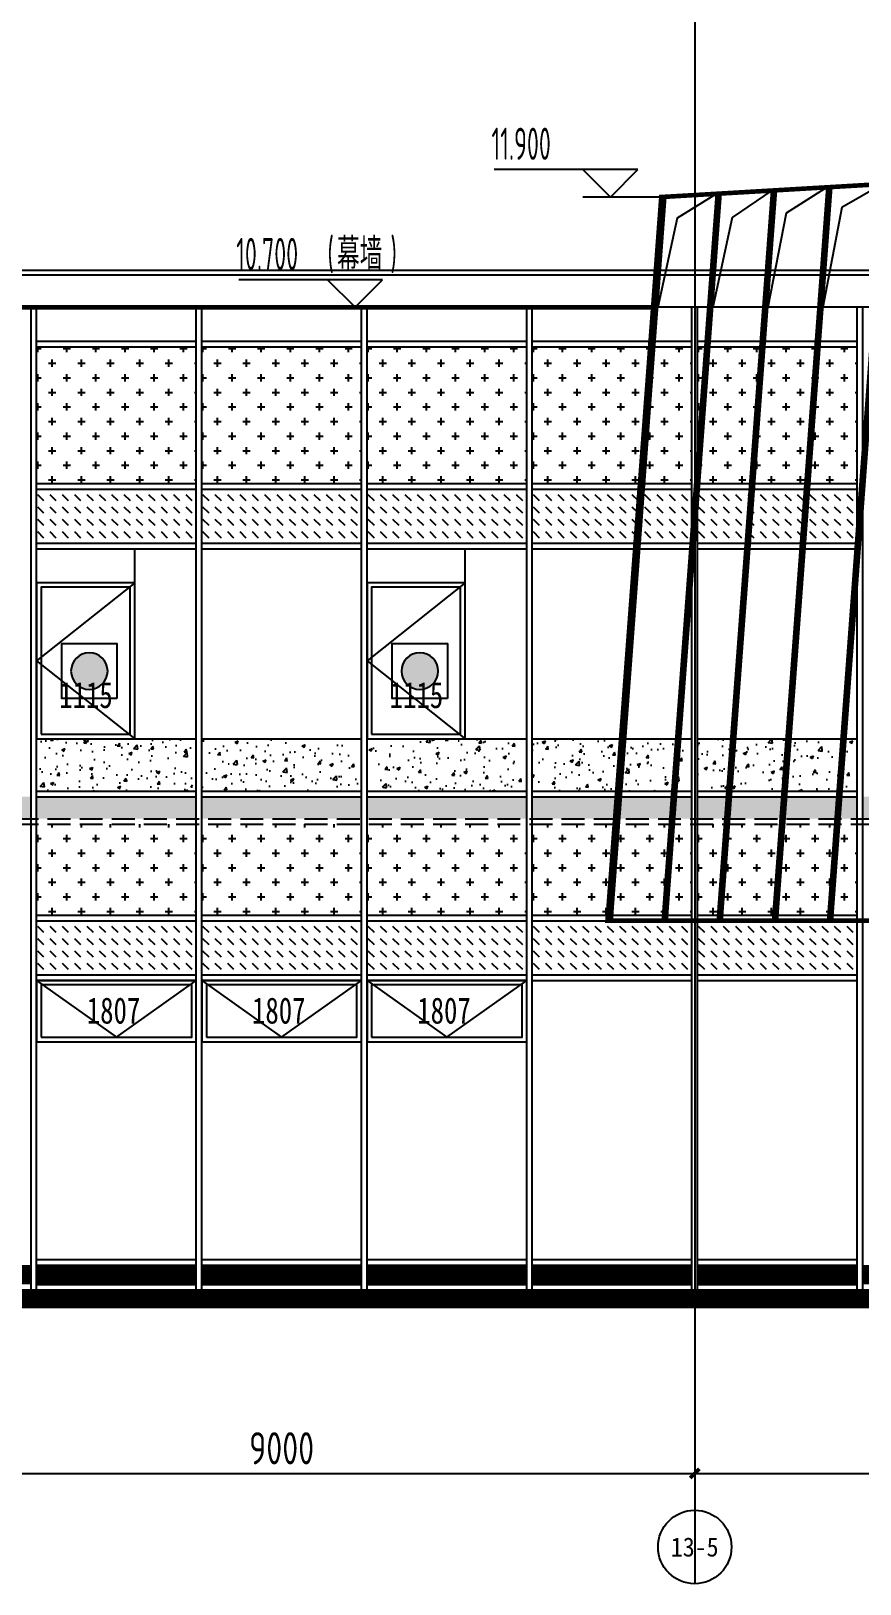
# Model space of a CAD drawing. Extents: x -280168 to 205214, y -148835 to -64913.
# Drawn here: x 24538 to 33568, y -114985 to -98075 of the extents above; entities that cross this region are included whole.
import ezdxf
from ezdxf.enums import TextEntityAlignment as Align
from ezdxf.xclip import XClip

# ---------------------------------------------------------------- set-up
doc = ezdxf.new("R2010")
doc.units = 0
doc.header["$LTSCALE"] = 1000
doc.header["$MEASUREMENT"] = 0
doc.header["$XCLIPFRAME"] = 0
doc.linetypes.add('DASH', pattern=[0.35, 0.25, -0.1])
for name, color, linetype in [('01-标注_标高', 200, 'Continuous'), ('01-标注_轴线坐标', 132, 'Continuous'), ('02-TEXT_标注', 130, 'Continuous'), ('02-TEXT_轴号', 7, 'Continuous'), ('05-填充_156', 156, 'Continuous'), ('05-填充_18', 18, 'Continuous'), ('05-填充_天正', 14, 'Continuous'), ('A-C_玻璃幕墙', 140, 'Continuous'), ('A-C_窗', 140, 'Continuous'), ('A-E_栏杆', 232, 'Continuous'), ('A-SE-MAT', 9, 'Continuous'), ('AXIS_TEXT', 7, 'Continuous'), ('D-铝板', 181, 'Continuous'), ('E-立面轮廓', 241, 'Continuous')]:
    doc.layers.add(name, color=color, linetype=linetype)
doc.layers.add('04-不打印_辅助线', color=165, linetype='Continuous', plot=False)
doc.styles.add('_TCH_AXIS', font='STXIHEI_0.TTF', dxfattribs={"width": 0.75})
doc.styles.add('_TCH_DIM', font='ros1.shx', dxfattribs={"width": 0.75, "bigfont": 'jd.shx'})
doc.styles.add('_TCH_DIM_T3', font='ros1.shx', dxfattribs={"width": 0.85, "bigfont": 'jd.shx'})
doc.styles.add('COMPLEX', font='COMPLEX')
doc.styles.get("Standard").update_dxf_attribs({"font": 'STXIHEI_0.TTF', "width": 0.75})
doc.dimstyles.new('_TCH_ARCH&&100', dxfattribs={"dimtxt": 350, "dimasz": 100, "dimexe": 250, "dimexo": 300, "dimgap": 100, "dimtad": 1, "dimdec": 0, "dimzin": 0, "dimdsep": 46, "dimtxsty": '_TCH_DIM_T3', "dimblk": 'ARCHTICK', "dimcen": 0.09, "dimclrt": 7, "dimazin": 2, "dimtfac": 1, "dimtdec": 0, "dimtix": 1, "dimtmove": 2, "dimatfit": 3, "dimfxl": 0, "dimtolj": 1, "dimtzin": 0, "dimarcsym": 0})

# ---------------------------------------------------------------- blocks, each defined once
blk = doc.blocks.new('*U244')
at = {"layer": 'A-C_玻璃幕墙'}
for p, q in [((-30, -2025), (-30, 8675)), ((30, -2025), (30, 8675))]:
    blk.add_line(p, q, dxfattribs=at)
blk = doc.blocks.new('*U245')
at = {"layer": 'A-C_玻璃幕墙', "color": 0, "linetype": 'ByBlock', "lineweight": -2, "transparency": 16777216}
for p in [(-34200, 0), (-32400, 0), (-30600, 0), (-28800, 0), (-27000, 0), (-25200, 0)]:
    blk.add_blockref('*U244', p, dxfattribs=at)
blk = doc.blocks.new('*U250')
at = {"layer": 'A-C_玻璃幕墙'}
for p, q in [((-870, 30), (870, 30)), ((-870, -30), (870, -30))]:
    blk.add_line(p, q, dxfattribs=at)
blk = doc.blocks.new('*U251')
at = {"layer": 'A-C_玻璃幕墙', "color": 0, "linetype": 'ByBlock', "lineweight": -2, "transparency": 16777216}
for p in [(-32400, 0), (-30600, 0), (-28800, 0), (-27000, 0), (-25200, 0)]:
    blk.add_blockref('*U250', p, dxfattribs=at)
blk = doc.blocks.new('*U252')
at = {"layer": 'A-C_玻璃幕墙'}
for p, q in [((-870, 30), (870, 30)), ((-870, -30), (870, -30))]:
    blk.add_line(p, q, dxfattribs=at)
blk = doc.blocks.new('*U253')
at = {"layer": 'A-C_玻璃幕墙', "color": 0, "linetype": 'ByBlock', "lineweight": -2, "transparency": 16777216}
for p in [(-32400, 0), (-30600, 0), (-28800, 0), (-27000, 0), (-25200, 0)]:
    blk.add_blockref('*U252', p, dxfattribs=at)
blk = doc.blocks.new('*U254')
at = {"layer": 'A-C_玻璃幕墙'}
for p, q in [((-870, 30), (870, 30)), ((-870, -30), (870, -30))]:
    blk.add_line(p, q, dxfattribs=at)
blk = doc.blocks.new('*U255')
at = {"layer": 'A-C_玻璃幕墙', "color": 0, "linetype": 'ByBlock', "lineweight": -2, "transparency": 16777216}
for p in [(-32400, 0), (-30600, 0), (-28800, 0), (-27000, 0), (-25200, 0)]:
    blk.add_blockref('*U254', p, dxfattribs=at)
blk = doc.blocks.new('*U234')
at = {"layer": 'A-C_玻璃幕墙'}
for p, q in [((-870, 30), (870, 30)), ((-870, -30), (870, -30))]:
    blk.add_line(p, q, dxfattribs=at)
blk = doc.blocks.new('*U235')
at = {"layer": 'A-C_玻璃幕墙', "color": 0, "linetype": 'ByBlock', "lineweight": -2, "transparency": 16777216}
for p in [(-32400, 0), (-30600, 0), (-28800, 0), (-27000, 0), (-25200, 0)]:
    blk.add_blockref('*U234', p, dxfattribs=at)
blk = doc.blocks.new('*U236')
at = {"layer": 'A-C_玻璃幕墙'}
for p, q in [((-870, 30), (870, 30)), ((-870, -30), (870, -30))]:
    blk.add_line(p, q, dxfattribs=at)
blk = doc.blocks.new('*U237')
at = {"layer": 'A-C_玻璃幕墙', "color": 0, "linetype": 'ByBlock', "lineweight": -2, "transparency": 16777216}
for p in [(-32400, 0), (-30600, 0), (-28800, 0), (-27000, 0), (-25200, 0)]:
    blk.add_blockref('*U236', p, dxfattribs=at)
blk = doc.blocks.new('*U238')
at = {"layer": 'A-C_玻璃幕墙'}
for p, q in [((-870, 30), (870, 30)), ((-870, -30), (870, -30))]:
    blk.add_line(p, q, dxfattribs=at)
blk = doc.blocks.new('*U239')
at = {"layer": 'A-C_玻璃幕墙', "color": 0, "linetype": 'ByBlock', "lineweight": -2, "transparency": 16777216}
for p in [(-32400, 0), (-30600, 0), (-28800, 0), (-27000, 0), (-25200, 0)]:
    blk.add_blockref('*U238', p, dxfattribs=at)
blk = doc.blocks.new('*U240')
at = {"layer": 'A-C_玻璃幕墙'}
blk.add_line((-870, 0), (870, 0), dxfattribs=at)
blk = doc.blocks.new('*U241')
at = {"layer": 'A-C_玻璃幕墙', "color": 0, "linetype": 'ByBlock', "lineweight": -2, "transparency": 16777216}
for p in [(-32400, 0), (-30600, 0), (-28800, 0), (-27000, 0), (-25200, 0)]:
    blk.add_blockref('*U240', p, dxfattribs=at)
blk = doc.blocks.new('*U232')
at = {"layer": '05-填充_天正'}
h = blk.add_hatch(dxfattribs=at)
h.set_pattern_fill('AR-CONC', color=256, scale=200)
h.set_pattern_definition([(49.99999999999999, (-156128.7206692381, 161537.8852951469), (364.369337992008, -31.87817107780615), [38.1, -419.1]), (355, (-156128.7206692381, 161537.8852951469), (-70.48565195133396, 382.1132857643599), [30.48, -335.28]), (100.451, (-156098.3566692381, 161535.2287951469), (293.8850033319185, 350.2333756405837), [32.38, -356.18]), (46.18420000000002, (-156128.7206692381, 161639.4852951469), (542.1580817842598, -84.08465586545427), [57.14999999999995, -628.6499999999992]), (96.6356, (-156083.5408692381, 161632.4782951469), (474.8084689324743, 494.8511117800985), [48.57, -534.27]), (351.1840000000001, (-156128.7206692381, 161639.4852951469), (474.8092116278678, 494.8502357211955), [45.72, -502.92]), (21, (-156077.9206692381, 161614.0852951469), (303.2297596707666, -204.531037033525), [38.1, -419.1]), (326.0000000000001, (-156077.9206692381, 161614.0852951469), (123.6040566952941, 368.3759322446385), [30.48, -335.28]), (71.4514, (-156052.6516692381, 161597.0410951469), (426.8329815402489, 163.8457154321149), [32.38, -356.18]), (37.50000000000001, (-156128.7206692381, 161537.8852951469), (6.17720650118364, 169.1100777463062), [0, -331.216, 0, -340.36, 0, -336.55]), (7.499999999999999, (-156128.7206692381, 161537.8852951469), (133.6393250206115, 200.361149636239), [0, -194.056, 0, -323.596, 0, -128.27]), (327.5, (-156242.0046692381, 161537.8852951469), (271.1811903337428, -11.45748798534687), [0, -127, 0, -396.24, 0, -525.78]), (317.5, (-156292.8046692381, 161537.8852951469), (296.2583627720361, 50.85298206666607), [0, -165.1, 0, -263.144, 0, -373.38])])
h.paths.add_polyline_path([(-420, 285), (1278, 285), (1278, -285), (-420, -285)])
blk = doc.blocks.new('*U233')
at = {"color": 0, "linetype": 'ByBlock', "lineweight": -2, "transparency": 16777216}
for p in [(-32400, 0), (-30600, 0), (-28800, 0), (-27000, 0), (-25200, 0)]:
    blk.add_blockref('*U232', p, dxfattribs=at)
blk = doc.blocks.new('A$C649D47EF')
for points in [[(-1735, 0), (5, 0), (5, 670), (-1735, 670)], [(-1685, 50), (-45, 50), (-45, 620), (-1685, 620)]]:
    blk.add_lwpolyline(points, close=True)
for points in [[(-1735, 670), (-865, 50)], [(-865, 50), (5, 670)]]:
    blk.add_lwpolyline(points)
at = {"layer": '04-不打印_辅助线', "width": 0.75}
blk.add_text('1807', height=285.4257641921397, dxfattribs=at).set_placement((-1187.563431263785, 199.1054562902718))
blk = doc.blocks.new('*U264')
at = {"layer": 'A-C_窗'}
blk.add_blockref('A$C649D47EF', (865, -335), dxfattribs=at)
blk = doc.blocks.new('*U265')
at = {"color": 0, "linetype": 'ByBlock', "lineweight": -2, "transparency": 16777216}
for p in [(0, 0), (1800, 0), (3600, 0)]:
    blk.add_blockref('*U264', p, dxfattribs=at)
blk = doc.blocks.new('消防救援窗口标志')
at = {"layer": 'A-SE-MAT'}
h = blk.add_hatch(color=1, dxfattribs=at)
h.dxf.hatch_style = 1
edge = h.paths.add_edge_path()
edge.add_arc((1413360.108683786, -341824.2962706368), 200, 0, 360)
at = {"layer": 'A-SE-MAT', "color": 1}
blk.add_lwpolyline([(1413060.108683786, -342124.2962706368), (1413660.108683786, -342124.2962706368), (1413660.108683786, -341524.2962706368), (1413060.108683786, -341524.2962706368)], close=True, dxfattribs=at)
blk.add_circle((1413360.108683786, -341824.2962706368), 200, dxfattribs=at)
blk = doc.blocks.new('A$C4C172B7F')
for points in [[(-1769.986961648188, -2074.985028688563), (-699.9869616481883, -2074.985028688563), (-699.9869616481301, -374.985028688563), (-1769.98696164813, -374.985028688563)], [(-1719.986961648188, -2024.985028688563), (-749.9869616481883, -2024.985028688563), (-749.9869616481301, -424.985028688563), (-1719.98696164813, -424.985028688563)]]:
    blk.add_lwpolyline(points, close=True)
blk.add_lwpolyline([(-699.9869616481301, -374.985028688563), (-1769.986961648159, -1224.985028688563), (-699.9869616481883, -2074.985028688563)])
at = {"layer": 'A-SE-MAT', "extrusion": (0, 0, -1), "zscale": -1}
blk.add_blockref('消防救援窗口标志', (-1412165.121722138, 340487.7121438624), dxfattribs=at)
at = {"layer": '04-不打印_辅助线', "width": 0.75}
blk.add_text('1115', height=285.4257641921397, dxfattribs=at).set_placement((-1522.579283583415, -1739.885830694984))
blk = doc.blocks.new('*U311')
at = {"layer": 'A-C_玻璃幕墙'}
for p, q in [((-870, 30), (870, 30)), ((-870, -30), (870, -30))]:
    blk.add_line(p, q, dxfattribs=at)
blk = doc.blocks.new('*U312')
at = {"layer": 'A-C_玻璃幕墙', "color": 0, "linetype": 'ByBlock', "lineweight": -2, "transparency": 16777216}
for p in [(-27000, 0), (-25200, 0), (-23400, 0), (-21600, 0), (-19800, 0)]:
    blk.add_blockref('*U311', p, dxfattribs=at)
blk = doc.blocks.new('*U313')
at = {"layer": 'A-C_玻璃幕墙'}
for p, q in [((-870, 30), (870, 30)), ((-870, -30), (870, -30))]:
    blk.add_line(p, q, dxfattribs=at)
blk = doc.blocks.new('*U314')
at = {"layer": 'A-C_玻璃幕墙', "color": 0, "linetype": 'ByBlock', "lineweight": -2, "transparency": 16777216}
for p in [(-27000, 0), (-25200, 0), (-23400, 0), (-21600, 0), (-19800, 0)]:
    blk.add_blockref('*U313', p, dxfattribs=at)
blk = doc.blocks.new('*U309')
at = {"layer": '05-填充_18', "const_width": 210}
blk.add_lwpolyline([(-870, 0), (870, 0)], dxfattribs=at)
blk = doc.blocks.new('*U310')
at = {"color": 0, "linetype": 'ByBlock', "lineweight": -2, "transparency": 16777216}
for p in [(-27000, 0), (-25200, 0), (-23400, 0), (-21600, 0), (-19800, 0), (-18000, 0)]:
    blk.add_blockref('*U309', p, dxfattribs=at)
blk = doc.blocks.new('*U315')
at = {"layer": '05-填充_18', "const_width": 50}
blk.add_lwpolyline([(-356.0582349049619, -4791.853228570602), (356.1959921687849, 4790)], dxfattribs=at)
at = {"layer": 'D-铝板'}
for p, q in [((-381.1272084220109, -4791.853228570602), (331.2647759155589, 4791.853228570602)), ((-330.9892613879092, -4791.853228570602), (381.1272084220109, 4788.146771429398))]:
    blk.add_line(p, q, dxfattribs=at)
blk = doc.blocks.new('*U316')
at = {"color": 0, "linetype": 'ByBlock', "lineweight": -2, "transparency": 16777216}
for p in [(-28800, 0), (-28200, 0), (-27600, 0), (-27000, 0), (-26400, 0)]:
    blk.add_blockref('*U315', p, dxfattribs=at)
blk = doc.blocks.new('_AXISO')
blk.add_circle((0, 0), 0.5)
at = {"layer": 'AXIS_TEXT', "style": 'COMPLEX', "width": 1.041666666666667}
blk.add_attdef('A', text='', height=0.56, dxfattribs=at).set_placement((-0.25, -0.28), (0.25, -0.28), align=Align.FIT)
blk = doc.blocks.new('_ArchTick')
at = {"color": 0, "linetype": 'ByBlock', "const_width": 0.4}
blk.add_lwpolyline([(-0.5, -0.5), (0.5, 0.5)], dxfattribs=at)
blk = doc.blocks.new('*D822')
at = {"layer": '01-标注_轴线坐标', "color": 0, "lineweight": -2, "transparency": 16777216}
for p, q in [((22768.44272083556, -112382.1177409893), (22768.44272083556, -114032.1177409893)), ((31768.44272083556, -112382.1177409893), (31768.44272083556, -114032.1177409893)), ((22768.44272083556, -113782.1177409893), (31768.44272083556, -113782.1177409893))]:
    blk.add_line(p, q, dxfattribs=at)
at = {"layer": 'Defpoints', "color": 0, "transparency": 16777216}
for p in [(22768.44272083556, -112082.1177409893), (31768.44272083556, -112082.1177409893), (31768.44272083556, -113782.1177409893)]:
    blk.add_point(p, dxfattribs=at)
at = {"layer": '01-标注_轴线坐标', "color": 0, "lineweight": -2, "transparency": 16777216, "xscale": 100, "yscale": 100, "zscale": 100, "rotation": 180}
blk.add_blockref('_ArchTick', (22768.44272083556, -113782.1177409893), dxfattribs=at)
at = {"layer": '01-标注_轴线坐标', "color": 0, "lineweight": -2, "transparency": 16777216, "xscale": 100, "yscale": 100, "zscale": 100}
blk.add_blockref('_ArchTick', (31768.44272083556, -113782.1177409893), dxfattribs=at)
at = {"layer": '01-标注_轴线坐标', "color": 7, "transparency": 16777216, "insert": (27268.44272083556, -113507.1177409893), "char_height": 350, "attachment_point": 5, "style": '_TCH_DIM_T3'}
blk.add_mtext('\\A1;9000', dxfattribs=at)
blk = doc.blocks.new('*D823')
at = {"layer": '01-标注_轴线坐标', "color": 0, "lineweight": -2, "transparency": 16777216}
for p, q in [((31768.44272083556, -112382.1177409893), (31768.44272083556, -114032.1177409893)), ((40768.44272083556, -112382.1177409893), (40768.44272083556, -114032.1177409893)), ((31768.44272083556, -113782.1177409893), (40768.44272083556, -113782.1177409893))]:
    blk.add_line(p, q, dxfattribs=at)
at = {"layer": 'Defpoints', "color": 0, "transparency": 16777216}
for p in [(31768.44272083556, -112082.1177409893), (40768.44272083556, -112082.1177409893), (40768.44272083556, -113782.1177409893)]:
    blk.add_point(p, dxfattribs=at)
at = {"layer": '01-标注_轴线坐标', "color": 0, "lineweight": -2, "transparency": 16777216, "xscale": 100, "yscale": 100, "zscale": 100, "rotation": 180}
blk.add_blockref('_ArchTick', (31768.44272083556, -113782.1177409893), dxfattribs=at)
at = {"layer": '01-标注_轴线坐标', "color": 0, "lineweight": -2, "transparency": 16777216, "xscale": 100, "yscale": 100, "zscale": 100}
blk.add_blockref('_ArchTick', (40768.44272083556, -113782.1177409893), dxfattribs=at)
at = {"layer": '01-标注_轴线坐标', "color": 7, "transparency": 16777216, "insert": (36268.44272083556, -113507.1177409893), "char_height": 350, "attachment_point": 5, "style": '_TCH_DIM_T3'}
blk.add_mtext('\\A1;9000', dxfattribs=at)

msp = doc.modelspace()

# ---------------------------------------------------------------- hatches: boundary and pattern name
at = {"layer": '05-填充_156'}
h = msp.add_hatch(dxfattribs=at)
h.set_pattern_fill('CROSS', color=136, scale=100)
h.set_pattern_definition([(0, (-130210.2779484026, 55470.76755415753), (158.75, 158.75), [79.375, -238.125]), (90, (-130170.5904484026, 55431.08005415753), (-158.75, 158.75), [79.375, -238.125])])
h.paths.add_polyline_path([(24598.44272083556, -101512.1177409894), (26338.44272083556, -101512.1177409894), (26338.44272083556, -103002.1177409893), (24598.44272083556, -103002.1177409893)])
h = msp.add_hatch(dxfattribs=at)
h.set_pattern_fill('CROSS', color=136, scale=100)
h.set_pattern_definition([(0, (-128410.2779484026, 55470.76755415753), (158.75, 158.75), [79.375, -238.125]), (90, (-128370.5904484026, 55431.08005415753), (-158.75, 158.75), [79.375, -238.125])])
h.paths.add_polyline_path([(26398.44272083556, -101512.1177409894), (28138.44272083556, -101512.1177409894), (28138.44272083556, -103002.1177409893), (26398.44272083556, -103002.1177409893)])
h = msp.add_hatch(dxfattribs=at)
h.set_pattern_fill('CROSS', color=136, scale=100)
h.set_pattern_definition([(0, (-126610.2779484026, 55470.76755415753), (158.75, 158.75), [79.375, -238.125]), (90, (-126570.5904484026, 55431.08005415753), (-158.75, 158.75), [79.375, -238.125])])
h.paths.add_polyline_path([(28198.44272083556, -101512.1177409894), (29938.44272083556, -101512.1177409894), (29938.44272083556, -103002.1177409893), (28198.44272083556, -103002.1177409893)])
h = msp.add_hatch(dxfattribs=at)
h.set_pattern_fill('CROSS', color=136, scale=100)
h.set_pattern_definition([(0, (-124810.2779484026, 55470.76755415753), (158.75, 158.75), [79.375, -238.125]), (90, (-124770.5904484026, 55431.08005415753), (-158.75, 158.75), [79.375, -238.125])])
h.paths.add_polyline_path([(29998.44272083556, -101512.1177409894), (31738.44272083556, -101512.1177409894), (31738.44272083556, -103002.1177409893), (29998.44272083556, -103002.1177409893)])
h = msp.add_hatch(dxfattribs=at)
h.set_pattern_fill('CROSS', color=136, scale=100)
h.set_pattern_definition([(0, (-123010.2779484026, 55470.76755415753), (158.75, 158.75), [79.375, -238.125]), (90, (-122970.5904484026, 55431.08005415753), (-158.75, 158.75), [79.375, -238.125])])
h.paths.add_polyline_path([(31798.44272083556, -101512.1177409894), (33538.44272083556, -101512.1177409894), (33538.44272083556, -103002.1177409893), (31798.44272083556, -103002.1177409893)])
h = msp.add_hatch(dxfattribs=at)
h.set_pattern_fill('DASH', color=256, scale=100, angle=315)
h.set_pattern_definition([(315, (-131110.2779484026, 60140.76755415759), (134.7038418160373, -2.842170943040401e-14), [95.25, -95.25])])
h.paths.add_polyline_path([(24598.44272083556, -103062.1177409893), (26338.44272083556, -103062.1177409893), (26338.44272083556, -103652.1177409893), (24598.44272083556, -103652.1177409893)])
h = msp.add_hatch(dxfattribs=at)
h.set_pattern_fill('DASH', color=256, scale=100, angle=315)
h.set_pattern_definition([(315, (-129310.2779484026, 60140.76755415759), (134.7038418160373, -2.842170943040401e-14), [95.25, -95.25])])
h.paths.add_polyline_path([(26398.44272083556, -103062.1177409893), (28138.44272083556, -103062.1177409893), (28138.44272083556, -103652.1177409893), (26398.44272083556, -103652.1177409893)])
h = msp.add_hatch(dxfattribs=at)
h.set_pattern_fill('DASH', color=256, scale=100, angle=315)
h.set_pattern_definition([(315, (-127510.2779484026, 60140.76755415759), (134.7038418160373, -2.842170943040401e-14), [95.25, -95.25])])
h.paths.add_polyline_path([(28198.44272083556, -103062.1177409893), (29938.44272083556, -103062.1177409893), (29938.44272083556, -103652.1177409893), (28198.44272083556, -103652.1177409893)])
h = msp.add_hatch(dxfattribs=at)
h.set_pattern_fill('DASH', color=256, scale=100, angle=315)
h.set_pattern_definition([(315, (-125710.2779484026, 60140.76755415759), (134.7038418160373, -2.842170943040401e-14), [95.25, -95.25])])
h.paths.add_polyline_path([(29998.44272083556, -103062.1177409893), (31738.44272083556, -103062.1177409893), (31738.44272083556, -103652.1177409893), (29998.44272083556, -103652.1177409893)])
h = msp.add_hatch(dxfattribs=at)
h.set_pattern_fill('DASH', color=256, scale=100, angle=315)
h.set_pattern_definition([(315, (-123910.2779484026, 60140.76755415759), (134.7038418160373, -2.842170943040401e-14), [95.25, -95.25])])
h.paths.add_polyline_path([(31798.44272083556, -103062.1177409893), (33496.44272083556, -103062.1177409893), (33496.44272083556, -103652.1177409893), (31798.44272083556, -103652.1177409893)])
h = msp.add_hatch(dxfattribs=at)
h.set_pattern_fill('DASH', color=256, scale=100, angle=315)
h.set_pattern_definition([(315, (0, 0), (134.7038418160373, -2.842170943040401e-14), [95.25, -95.25])])
h.paths.add_polyline_path([(23668.44272083556, -106412.1177409893), (24538.44272083556, -106412.1177409893), (24538.44272083556, -106652.1177409893), (23668.44272083556, -106652.1177409893)])
h.paths.add_polyline_path([(24598.44272083556, -106412.1177409893), (26338.44272083556, -106412.1177409893), (26338.44272083556, -106652.1177409893), (24598.44272083556, -106652.1177409893)])
h.paths.add_polyline_path([(26398.44272083556, -106412.1177409893), (28138.44272083556, -106412.1177409893), (28138.44272083556, -106652.1177409893), (26398.44272083556, -106652.1177409893)])
h.paths.add_polyline_path([(28198.44272083556, -106412.1177409893), (29938.44272083556, -106412.1177409893), (29938.44272083556, -106652.1177409893), (28198.44272083556, -106652.1177409893)])
h.paths.add_polyline_path([(29998.44272083556, -106652.1177409893), (31738.44272083556, -106652.1177409893), (31738.44272083556, -106412.1177409893), (29998.44272083556, -106412.1177409893)])
h.paths.add_polyline_path([(31798.44272083556, -106652.1177409893), (33538.44272083556, -106652.1177409893), (33538.44272083556, -106412.1177409893), (31798.44272083556, -106412.1177409893)])
h.paths.add_polyline_path([(33598.44272083556, -106652.1177409893), (35338.44272083556, -106652.1177409893), (35338.44272083556, -106412.1177409893), (33598.44272083556, -106412.1177409893)])
h.paths.add_polyline_path([(35398.44272083556, -106652.1177409893), (37138.44272083556, -106652.1177409893), (37138.44272083556, -106412.1177409893), (35398.44272083556, -106412.1177409893)])
h.paths.add_polyline_path([(37198.44272083556, -106652.1177409893), (38938.44272083556, -106652.1177409893), (38938.44272083556, -106412.1177409893), (37198.44272083556, -106412.1177409893)])
h.paths.add_polyline_path([(38998.44272083556, -106652.1177409893), (40738.44272083556, -106652.1177409893), (40738.44272083556, -106412.1177409893), (38998.44272083556, -106412.1177409893)])
h.paths.add_polyline_path([(40798.44272083556, -106412.1177409893), (42538.44272083556, -106412.1177409893), (42538.44272083556, -106652.1177409893), (40798.44272083556, -106652.1177409893)])
h.paths.add_polyline_path([(42598.44272083556, -106652.1177409893), (44338.44272083556, -106652.1177409893), (44338.44272083556, -106412.1177409893), (42598.44272083556, -106412.1177409893)])
h.paths.add_polyline_path([(44398.44272083556, -106652.1177409893), (46138.44272083556, -106652.1177409893), (46138.44272083556, -106412.1177409893), (44398.44272083556, -106412.1177409893)])
h.paths.add_polyline_path([(46198.44272083556, -106652.1177409893), (47938.44272083556, -106652.1177409893), (47938.44272083556, -106412.1177409893), (46198.44272083556, -106412.1177409893)])
h.paths.add_polyline_path([(47998.44272083556, -106652.1177409893), (49738.44272083556, -106652.1177409893), (49738.44272083556, -106412.1177409893), (47998.44272083556, -106412.1177409893)])
h.paths.add_polyline_path([(49798.44272083556, -106652.1177409893), (51538.44272083556, -106652.1177409893), (51538.44272083556, -106412.1177409893), (49798.44272083556, -106412.1177409893)])
h.paths.add_polyline_path([(51598.44272083556, -106652.1177409893), (53338.44272083556, -106652.1177409893), (53338.44272083556, -106412.1177409893), (51598.44272083556, -106412.1177409893)])
h.paths.add_polyline_path([(53398.44272083556, -106412.1177409893), (55138.44272083556, -106412.1177409893), (55138.44272083556, -106652.1177409893), (53398.44272083556, -106652.1177409893)])
h.paths.add_polyline_path([(55198.44272083556, -106652.1177409893), (56938.44272083556, -106652.1177409893), (56938.44272083556, -106412.1177409893), (55198.44272083556, -106412.1177409893)])
h.paths.add_polyline_path([(56998.44272083556, -106652.1177409893), (58738.44272083556, -106652.1177409893), (58738.44272083556, -106412.1177409893), (56998.44272083556, -106412.1177409893)])
h.paths.add_polyline_path([(58798.44272083556, -106652.1177409893), (59668.44272083556, -106652.1177409893), (59668.44272083556, -106412.1177409893), (58798.44272083556, -106412.1177409893)])
h = msp.add_hatch(dxfattribs=at)
h.set_pattern_fill('CROSS', color=136, scale=100)
h.set_pattern_definition([(0, (-130210.2779484026, 50770.76755415753), (158.75, 158.75), [79.375, -238.125]), (90, (-130170.5904484026, 50731.08005415753), (-158.75, 158.75), [79.375, -238.125])])
h.paths.add_polyline_path([(24598.44272083556, -106712.1177409893), (26338.44272083556, -106712.1177409893), (26338.44272083556, -107702.1177409893), (24598.44272083556, -107702.1177409893)])
h = msp.add_hatch(dxfattribs=at)
h.set_pattern_fill('CROSS', color=136, scale=100)
h.set_pattern_definition([(0, (-128410.2779484026, 50770.76755415753), (158.75, 158.75), [79.375, -238.125]), (90, (-128370.5904484026, 50731.08005415753), (-158.75, 158.75), [79.375, -238.125])])
h.paths.add_polyline_path([(26398.44272083556, -106712.1177409893), (28138.44272083556, -106712.1177409893), (28138.44272083556, -107702.1177409893), (26398.44272083556, -107702.1177409893)])
h = msp.add_hatch(dxfattribs=at)
h.set_pattern_fill('CROSS', color=136, scale=100)
h.set_pattern_definition([(0, (-126610.2779484026, 50770.76755415753), (158.75, 158.75), [79.375, -238.125]), (90, (-126570.5904484026, 50731.08005415753), (-158.75, 158.75), [79.375, -238.125])])
h.paths.add_polyline_path([(28198.44272083556, -106712.1177409893), (29938.44272083556, -106712.1177409893), (29938.44272083556, -107702.1177409893), (28198.44272083556, -107702.1177409893)])
h = msp.add_hatch(dxfattribs=at)
h.set_pattern_fill('CROSS', color=136, scale=100)
h.set_pattern_definition([(0, (-124810.2779484026, 50770.76755415753), (158.75, 158.75), [79.375, -238.125]), (90, (-124770.5904484026, 50731.08005415753), (-158.75, 158.75), [79.375, -238.125])])
h.paths.add_polyline_path([(29998.44272083556, -106712.1177409893), (31738.44272083556, -106712.1177409893), (31738.44272083556, -107702.1177409893), (29998.44272083556, -107702.1177409893)])
h = msp.add_hatch(dxfattribs=at)
h.set_pattern_fill('CROSS', color=136, scale=100)
h.set_pattern_definition([(0, (-123010.2779484026, 50770.76755415753), (158.75, 158.75), [79.375, -238.125]), (90, (-122970.5904484026, 50731.08005415753), (-158.75, 158.75), [79.375, -238.125])])
h.paths.add_polyline_path([(31798.44272083556, -106712.1177409893), (33538.44272083556, -106712.1177409893), (33538.44272083556, -107702.1177409893), (31798.44272083556, -107702.1177409893)])
h = msp.add_hatch(dxfattribs=at)
h.set_pattern_fill('DASH', color=256, scale=100, angle=315)
h.set_pattern_definition([(315, (-131110.2779484026, 55440.76755415759), (134.7038418160373, -2.842170943040401e-14), [95.25, -95.25])])
h.paths.add_polyline_path([(24598.44272083556, -107762.1177409893), (26296.44272083556, -107762.1177409893), (26296.44272083556, -108352.1177409893), (24598.44272083556, -108352.1177409893)])
h = msp.add_hatch(dxfattribs=at)
h.set_pattern_fill('DASH', color=256, scale=100, angle=315)
h.set_pattern_definition([(315, (-129310.2779484026, 55440.76755415759), (134.7038418160373, -2.842170943040401e-14), [95.25, -95.25])])
h.paths.add_polyline_path([(26398.44272083556, -107762.1177409893), (28096.44272083556, -107762.1177409893), (28096.44272083556, -108352.1177409893), (26398.44272083556, -108352.1177409893)])
h = msp.add_hatch(dxfattribs=at)
h.set_pattern_fill('DASH', color=256, scale=100, angle=315)
h.set_pattern_definition([(315, (-127510.2779484026, 55440.76755415759), (134.7038418160373, -2.842170943040401e-14), [95.25, -95.25])])
h.paths.add_polyline_path([(28198.44272083556, -107762.1177409893), (29896.44272083556, -107762.1177409893), (29896.44272083556, -108352.1177409893), (28198.44272083556, -108352.1177409893)])
h = msp.add_hatch(dxfattribs=at)
h.set_pattern_fill('DASH', color=256, scale=100, angle=315)
h.set_pattern_definition([(315, (-125710.2779484026, 55440.76755415759), (134.7038418160373, -2.842170943040401e-14), [95.25, -95.25])])
h.paths.add_polyline_path([(29998.44272083556, -107762.1177409893), (31696.44272083556, -107762.1177409893), (31696.44272083556, -108352.1177409893), (29998.44272083556, -108352.1177409893)])
h = msp.add_hatch(dxfattribs=at)
h.set_pattern_fill('DASH', color=256, scale=100, angle=315)
h.set_pattern_definition([(315, (-123910.2779484026, 55440.76755415759), (134.7038418160373, -2.842170943040401e-14), [95.25, -95.25])])
h.paths.add_polyline_path([(31798.44272083556, -107762.1177409893), (33496.44272083556, -107762.1177409893), (33496.44272083556, -108352.1177409893), (31798.44272083556, -108352.1177409893)])

# ---------------------------------------------------------------- linework, layer by layer
at = {"layer": '01-标注_标高'}
for p, q in [((31149.28381066164, -99582.11774098931), (29584.28381066164, -99582.11774098931)), ((30849.28381066164, -99882.11774098931), (30549.28381066164, -99582.11774098931)), ((30849.28381066164, -99882.11774098931), (31149.28381066164, -99582.11774098931)), ((31549.28381066164, -99882.11774098931), (30549.28381066164, -99882.11774098931)), ((28368.13768627854, -100782.1177409893), (26803.13768627854, -100782.1177409893)), ((28068.13768627854, -101082.1177409893), (27768.13768627854, -100782.1177409893)), ((28068.13768627854, -101082.1177409893), (28368.13768627854, -100782.1177409893)), ((28768.13768627854, -101082.1177409893), (27768.13768627854, -101082.1177409893))]:
    msp.add_line(p, q, dxfattribs=at)
at = {"layer": '01-标注_轴线坐标'}
msp.add_line((31768.44272083556, -112282.1177409893), (31768.44272083556, -114182.1177409893), dxfattribs=at)
at = {"layer": '04-不打印_辅助线'}
msp.add_line((31768.44272083556, -90432.11774098931), (31768.44272083556, -114984.5947834131), dxfattribs=at)
at = {"layer": '05-填充_18'}
for points, const_width in [([(23368.44272083556, -111617.1177409893), (24538.44272083556, -111617.1177409893)], 210), ([(368.4427208355628, -111832.1177409893), (59668.44272083556, -111832.1177409893)], 100)]:
    msp.add_lwpolyline(points, dxfattribs=dict(at, const_width=const_width))
at = {"layer": 'A-C_玻璃幕墙', "linetype": 'DASH'}
for p, q in [((23668.44272083556, -106652.1177409893), (59668.44272083556, -106652.1177409893)), ((23668.44272083556, -106712.1177409893), (59668.44272083556, -106712.1177409893))]:
    msp.add_line(p, q, dxfattribs=at)
at = {"layer": 'A-C_窗'}
for p, q in [((25668.44272083556, -105782.1177409893), (25668.44272083556, -103712.1177409893)), ((29268.44272083556, -105782.1177409893), (29268.44272083556, -103712.1177409893)), ((368.4427208355628, -111782.1177409893), (59668.44272083556, -111782.1177409893))]:
    msp.add_line(p, q, dxfattribs=at)
for points in [[(33814.56632142965, -99740.69727334751), (33371.22056263027, -99994.94683322593), (33164.99157452348, -101082.1177409893)], [(32006.682095633, -99846.76262407887), (31578.98733610956, -100113.415828228), (31364.99157452348, -101082.1177409893)], [(32609.31017089855, -99811.40750716842), (32177.15897983027, -100104.6857902446), (31964.99157452348, -101082.1177409893)], [(33211.9382461641, -99776.05239025796), (32764.63633379078, -100056.9731396158), (32564.99157452348, -101082.1177409893)]]:
    msp.add_lwpolyline(points, dxfattribs=at)
at = {"layer": 'A-E_栏杆'}
for p, q in [((59318.44272083556, -100682.1177409893), (23668.44272083556, -100682.1177409893)), ((59318.44272083556, -100732.1177409893), (23668.44272083556, -100732.1177409893))]:
    msp.add_line(p, q, dxfattribs=at)
at = {"layer": 'E-立面轮廓'}
msp.add_line((-10553.19815355226, -111882.1177409893), (70605.69917219236, -111882.1177409893), dxfattribs=at)
at = {"layer": 'E-立面轮廓', "const_width": 50}
msp.add_lwpolyline([(31404.05402036745, -99882.11774098931), (60380.55919064548, -98182.11774098931), (59668.44272083556, -107762.1177409893), (30818.30477380146, -107762.1177409893)], close=True, dxfattribs=at)
at = {"layer": 'E-立面轮廓'}
msp.add_lwpolyline([(59668.44272083556, -101082.1177409893), (23368.44272083556, -101082.1177409893), (23368.44272083556, -101082.1177409893)], dxfattribs=at)
for points, const_width in [([(31314.85362748938, -101082.1177409893), (23668.44272083556, -101082.1177409893)], 50), ([(-10553.19815355226, -111932.1177409893), (70605.69917219236, -111932.1177409893)], 100)]:
    msp.add_lwpolyline(points, dxfattribs=dict(at, const_width=const_width))

# ---------------------------------------------------------------- block references
ref = msp.add_blockref('*U316', (59999.43198222347, -102970.2645124187))
XClip(ref).set_block_clipping_path([(-28595.377961856022, 3088.1467714293976), (381.1272084220109, 4788.146771429398), (-330.9892613879092, -4791.853228570602), (-29181.12720842201, -4791.853228570602)])
for name, p in [('*U233', (57418.44272083556, -106067.1177409893)), ('*U265', (25468.44272083556, -108747.1177409893)), ('*U310', (52468.44272083556, -111617.1177409893))]:
    msp.add_blockref(name, p)
at = {"layer": '01-标注_轴线坐标'}
ref = msp.add_blockref('_AXISO', (31768.44272083556, -114582.1177409893), dxfattribs=dict(at, xscale=800, yscale=800, zscale=800))
ref.add_attrib('A', '13-5', dxfattribs={"layer": '02-TEXT_轴号', "height": 207.9787787582981, "style": '_TCH_AXIS', "width": 1.248746238716152}).set_placement((31508.46924738769, -114686.1071303685), (32028.41619428344, -114686.1071303685), align=Align.FIT)
at = {"layer": 'A-C_玻璃幕墙'}
for name, p in [('*U245', (58768.44272083556, -109757.1177409893)), ('*U235', (57868.44272083556, -101482.1177409893)), ('*U237', (57868.44272083556, -103032.1177409893)), ('*U255', (57868.44272083556, -103682.1177409893)), ('*U241', (57868.44272083556, -105782.1177409893)), ('*U239', (57868.44272083556, -106382.1177409893)), ('*U253', (57868.44272083556, -107732.1177409893)), ('*U251', (57868.44272083556, -108382.1177409893)), ('*U312', (52468.44272083556, -111482.1177409893)), ('*U314', (52468.44272083556, -111752.1177409893))]:
    msp.add_blockref(name, p, dxfattribs=at)
at = {"layer": 'A-C_窗'}
for p in [(26368.42968248375, -103707.1327123008), (29968.42968248375, -103707.1327123008)]:
    msp.add_blockref('A$C4C172B7F', p, dxfattribs=at)

# ---------------------------------------------------------------- texts
at = {"layer": '02-TEXT_标注', "style": '_TCH_DIM'}
for s, height, width, p in [('11.900', 350, 0.6375, (29554.28381066164, -99477.11774098931)), ('10.700', 350, 0.6375, (26773.13768627854, -100677.1177409893)), ('(', 350, 0.6375, (27767.00331127854, -100677.1177409893)), ('幕墙', 347.2868217054263, 0.75, (27871.12831127854, -100677.1177409893)), (')', 350, 0.6375, (28453.10505546458, -100677.1177409893))]:
    msp.add_text(s, height=height, dxfattribs=dict(at, width=width)).set_placement(p)

# ---------------------------------------------------------------- dimensions: what is measured, and where the dimension line sits
at = {"layer": '01-标注_轴线坐标'}
for p1, p2, picture, middle in [((22768.44272083556, -112082.1177409893), (31768.44272083556, -112082.1177409893), '*D822', (27268.44272083556, -113507.1177409893)), ((31768.44272083556, -112082.1177409893), (40768.44272083556, -112082.1177409893), '*D823', (36268.44272083556, -113507.1177409893))]:
    dim = msp.add_aligned_dim(p1=p1, p2=p2, distance=-1700, dimstyle='_TCH_ARCH&&100', dxfattribs=at)
    dim.commit()
    dim.dimension.update_dxf_attribs({"geometry": picture, "text_midpoint": middle})

doc.saveas('drawing.dxf')
